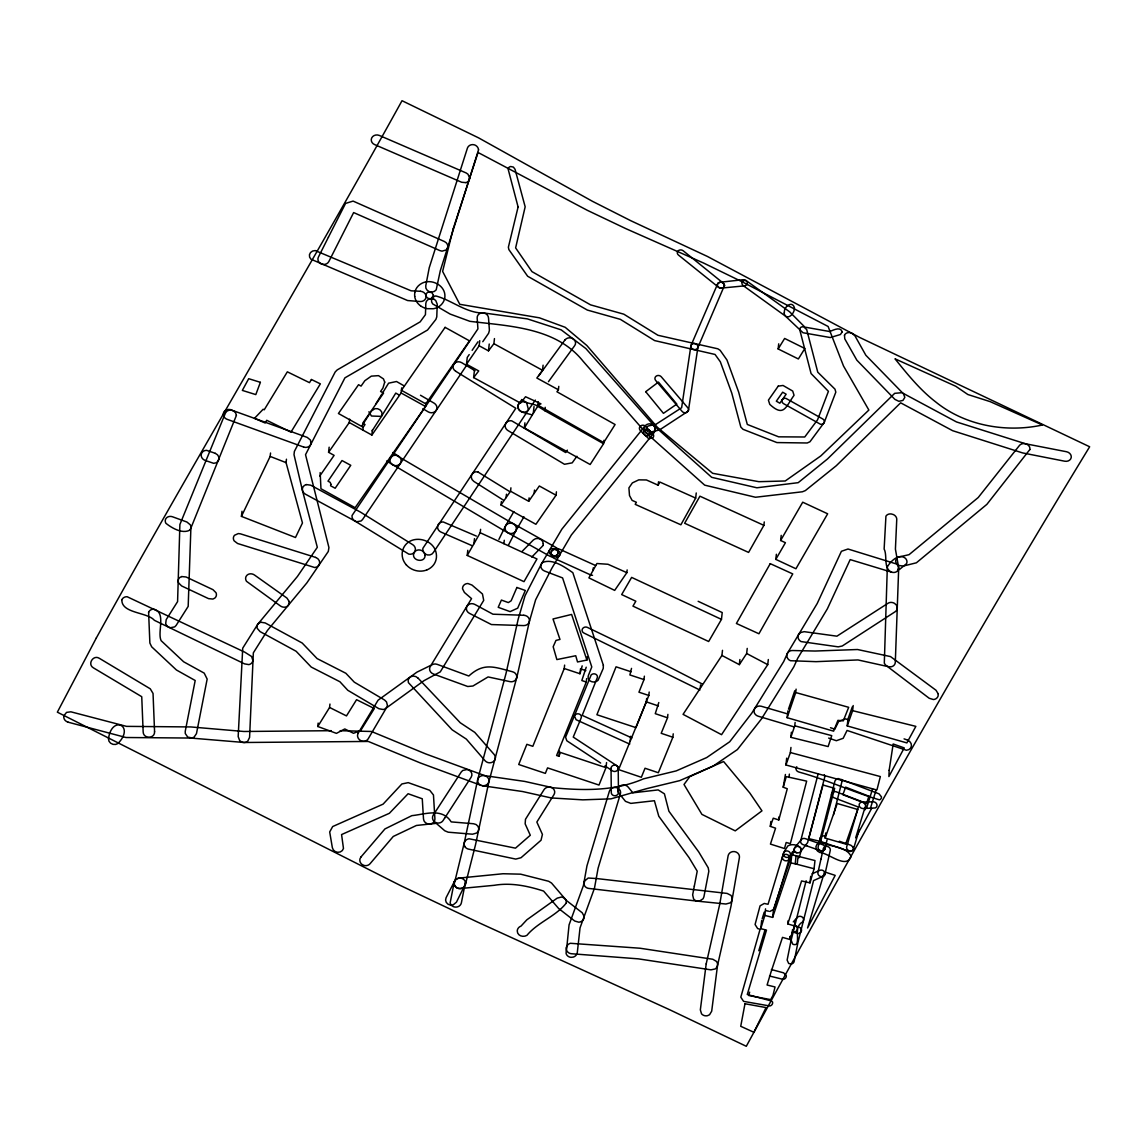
<?xml version="1.0" encoding="UTF-8"?>
<svg xmlns="http://www.w3.org/2000/svg" width="1147" height="1147" viewBox="0 0 1147 1147"><rect width="100%" height="100%" fill="white"/><g stroke="black" fill="none" stroke-linecap="round" stroke-linejoin="round"><path stroke-width="1.5" d="M465.438 882.272L461.366 902.904A5.764 5.305 1.3 0 1 456.864 907.033A5.706 5.248 1.7 0 1 450.14 902.875L454.212 882.287A5.749 5.262 0.2 0 1 460.578 878.1A5.749 5.262 0.2 0 1 465.596 883.62L456.449 902.159L453.194 904.854A5.706 5.233 1.8 0 1 446.097 897.685L454.642 881.068M286.449 459.216L286.062 462.628L302.464 522.96L295.482 537.513L241.429 516.379L241.988 511.261M241.429 516.379L270.162 456.42L270.549 453.008M425.881 403.07L425.508 406.482L355.126 507.691L320.959 488.722L320.156 472.593M319.769 476.005L334.107 455.373L328.587 452.305L329.146 447.187M328.587 452.305L349.276 422.54L349.649 419.128M329.963 704.057L329.59 707.47L346.48 715.914L356.574 699.684L374.323 708.545L360.674 730.524L353.505 733.291L344.788 728.947L336.444 733.363L317.776 726.495L318.149 723.083M362.853 430.082L363.241 426.67M349.276 422.54L371.872 435.071L372.431 429.953M371.872 435.071L401.12 392.991L401.694 387.858M558.79 386.367L558.403 389.779L556.926 391.758L615.093 424.533L603.695 442.57L537.857 405.135L540.954 403.844L525.541 396.733L520.58 403.113L473.625 377.578L478.729 370.94L466.499 364.244L467.259 357.42L469.209 354.581M473.625 377.578L474.385 370.753M466.499 364.244L479.159 345.777L479.733 340.659M479.159 345.777L488.479 350.853L489.239 344.028M480.593 529.326L480.206 532.738L536.968 558.962L524.007 581.658L467.23 555.435L467.79 550.316M488.479 350.853L493.898 343.699L494.457 338.58M467.23 555.435L473.926 543.75L474.485 538.631M556.424 491.819L556.051 495.232L535.907 524.294L501.01 504.967L501.382 501.554M501.01 504.967L506.085 497.626L506.458 494.214M503.891 543.678L504.279 540.266M506.085 497.626L510.544 491.231L510.917 487.819M603.953 440.305L603.566 443.717L590.16 464.506L524.351 427.96L524.91 422.827M524.351 427.96L533.283 413.379L534.029 406.554M533.283 413.379L537.742 406.282L538.244 401.722M558.403 389.779L536.839 378.023L542.517 370.295L543.09 365.176M510.544 491.231L528.724 501.296L529.111 497.884M534.144 493.482L534.516 490.07M603.566 443.717L544.839 410.726L545.212 407.314M606.562 762.54L605.989 767.658L598.992 785.064L547.563 767.888L545.355 773.379L518.716 764.49L526.86 744.317L532.825 746.31L564.238 668.515L564.625 665.102M586.647 678.623L586.275 682.035L556.61 755.5L558.919 756.26L559.492 751.142M564.238 668.515L579.981 673.748L580.554 668.629M579.981 673.748L582.174 665.862M627.151 569.93L626.85 572.668L614.677 590.39L588.898 577.873L592.985 570.546L593.286 567.822M586.275 682.035L581.83 680.544L586.217 667.21M586.891 660.055L571.607 614.434L553.012 618.979L559.98 639.438L555.98 640.399L553.169 646.75L556.869 659.582L575.737 655.74L577.529 661.962L586.891 660.055L587.264 656.643M631.151 671.798L616.054 666.808L596.899 714.739L635.954 727.628L648.815 695.455L638.951 692.2L643.997 679.583L629.875 674.938L631.524 668.386M696.243 492.966L695.684 498.085L680.874 524.796L635.209 504.35L636.37 502.271L632.112 500.379L629.502 495.547L628.914 487.905L632.37 482.901L638.764 479.862L646.435 479.962L658.134 485.195L658.507 481.783M673.232 733.822L672.859 737.234L658.335 772.734L645.03 768.246L641.345 777.279L618.591 769.594L630.133 741.392L630.692 736.274M643.997 679.583L644.37 676.171M646.22 702.509L646.679 698.437M648.815 695.455L649.188 692.042M672.859 737.234L661.202 733.306L667.525 717.793L655.267 713.663L658.794 702.538M667.525 717.793L667.898 714.38M700.229 688.329L700.616 684.917M721.463 619.38L631.624 577.4L621.674 594.576L635.825 601.214L632.958 606.132L708.66 641.503L721.463 619.38L722.223 612.555L698.15 601.315M768.318 659.525L767.744 664.643L721.563 734.682L683.067 714.352L721.922 655.453L722.495 650.335M721.922 655.453L739.328 664.643L739.901 659.525M778.153 348.946L784.634 338.451L804.85 348.487L798.369 358.968L778.153 348.946L778.713 343.828M739.328 664.643L746.668 653.518L747.227 648.399M763.888 525.355L699.928 496.192L684.644 523.261L748.59 552.424L763.888 525.355L764.26 521.928M775.802 559.378L785.423 542.703L780.634 540.481L802.714 502.2L827.647 513.799L795.932 568.754L775.802 559.378L776.376 554.259M780.634 540.481L781.207 535.348M770.311 826.37L773.25 818.198L778.799 819.947L787.272 788.749L783.215 787.2L786.269 776.634L806.656 781.136L790.355 843.619L786.168 842.5L784.491 848.536L770.44 844.092L775.573 828.177L770.311 826.37L770.856 821.467M795.057 921.027L794.513 925.944L789.968 939.493L782.498 937.386L770.999 972.111L767.085 985.015L775.042 986.979L772.963 995.438L770.139 1000.643L747.271 994.506L766.483 930.102L760.762 928.669L761.68 920.482M760.762 928.669L764.834 915.421L765.551 908.854M796.104 689.132L795.731 692.544L848.68 707.312L843.289 720.846L837.927 720.359L833.625 731.155L787.143 717.692L787.903 710.868M778.799 819.947L779.157 816.664M783.215 787.2L785.423 774.469M872.58 788.849L866.831 807.33L865.182 806.871L855.662 837.855L871.534 808.563L870.43 808.277L876.165 789.824L785.939 764.977L786.684 758.153M795.129 722.409L794.742 725.822L831.747 735.643L828.134 746.568L790.842 737.32L791.401 732.202M785.939 764.977L790.383 752.561L790.957 747.443M764.834 915.421L772.634 917.399L773.35 910.847M788.993 777.408L789.365 774.125M772.634 917.399L790.885 862.917L791.788 854.73L814.972 860.551L814.069 868.738L809.997 882.875L801.581 880.939L787.817 923.909L794.513 925.944M787.817 923.909L788.175 920.64M814.069 868.738L795.201 863.82L796.104 855.633M797.208 864.336L798.111 856.135M789.968 939.493L790.326 936.224M792.19 932.855L792.563 929.586M809.997 882.875L810.728 876.322M825.166 838.084L837.224 803.502L857.741 809.481L845.683 844.063L825.166 838.084L825.725 832.966M853.196 705.548L852.622 710.667L915.851 726.366L906.876 742.912L847.217 725.922L847.977 719.097L852.293 706.896M690.867 345.993L681.633 407.744L655.855 424.361L648.858 425.838A3.584 3.212 6.6 0 0 646.291 429.709A3.584 3.212 6.6 0 0 650.65 432.118L659.554 429.924L688.071 411.257A3.57 3.111 10.1 0 0 687.784 407.773L661.289 376.804A3.57 3.154 10.1 0 0 656.285 376.058A3.57 3.154 10.1 0 0 655.668 380.474L682.164 411.458A3.57 3.169 7.6 0 0 687.168 412.146L688.501 410.139L697.921 347.183M236.425 415.357L190.889 528.107L188.18 606.39L176.122 625.43L174.674 626.893L170.487 627.71A5.807 5.248 20 0 1 165.698 623.595L166.2 619.624L177.584 601.616L179.893 524.494L225.4 413.135A5.706 5.104 18 0 1 236.354 415.3M543.033 545.255L543.305 543.635M827.016 839.991L825.08 848.551A3.584 3.197 16.7 0 1 820.894 850.802A3.584 3.197 16.7 0 1 818.126 846.859L834.973 780.892L836.55 778.985A3.599 3.212 18.7 0 1 839.231 778.77M806.14 880.738L791.043 940.583L787.129 960.068L788.692 963.509L791.387 964.01A3.613 3.312 0.9 0 0 794.154 961.387L798.025 942.117L813.567 880.595L823.145 876.294A3.584 3.255 14.2 0 0 824.593 871.921L835.188 875.376L807.574 927.98L824.521 871.878A3.584 3.255 14.2 0 0 819.79 870.358L811.918 873.899M833.582 814.671L841.941 781.566A3.599 3.212 18.7 0 0 840.493 779.372M749.651 992.141L748.69 995.496L769.737 999.438L772.576 1002.034A3.613 3.341 0 0 1 769.809 1005.991L743.586 1001.374L740.804 997.187L760.103 929.199L757.665 928.597L755.084 924.511L760.06 905.843L764.26 903.463L768.046 904.28L783.501 853.21M789.408 858.544A3.584 3.269 10.7 0 0 785.035 854.386A3.584 3.269 10.7 0 0 783.43 859.82A3.584 3.269 10.7 0 0 789.408 858.544L790.383 855.132A3.584 3.269 10.8 0 0 786.326 850.931A3.584 3.269 10.8 0 0 784.046 856.006A3.584 3.269 10.8 0 0 790.082 855.863L792.677 851.576L796.764 852.737A3.57 3.269 11.2 0 0 801.237 849.296C799.244 844.809 791.917 843.332 787.788 845.97L783.817 852.479M859.103 830.055L853.569 848.794A3.584 3.169 18.2 0 1 849.224 850.773A3.584 3.169 18.2 0 1 846.701 846.701L858.415 807.058L833.912 797.71A3.584 3.169 17.7 0 1 831.675 793.509A3.584 3.169 17.7 0 1 836.177 791.788L863.82 802.355L866.128 806.398L865.125 809.782M758.798 950.734L764.863 930.389M789.38 858.573L774.024 909.198L769.852 911.464M762.182 918.819L764.217 912.195M773.537 909.198L791.788 854.73M790.842 737.32L794.742 725.822M792.706 854.486L794.814 847.576L800.864 840.149L817.84 775.085A3.57 3.183 18.6 0 1 818.413 773.981M788.476 709.19L794.771 690.752M787.143 717.692L795.731 692.544M847.217 725.922L852.622 710.667M558.919 756.26L560.453 752.475L605.989 767.658M630.133 741.392L646.291 701.849L658.421 705.95M691.053 345.347L717.606 283.954A3.627 3.025 17.7 0 1 722.151 282.506A3.541 2.939 17.7 0 1 724.503 285.402L697.749 347.828M1029.82 449.552L986.879 504.35L916.381 562.804L903.119 566.088L898.789 565.442A5.678 4.746 19.9 0 1 895.635 560.453L897.556 557.299L909.041 554.675L978.205 497.54L1019.411 445.509A5.749 4.803 12 0 1 1026.307 444.032A5.749 4.803 12 0 1 1029.877 449.595M498.902 539.42L505.469 526M515.906 530.645L508.365 545.312M658.134 485.195L659.869 482.055L695.684 498.085M592.985 570.546L596.927 563.521L607.982 564.267L626.85 572.668M897.599 570.862L898.617 567.364L895.42 549.126L896.753 519.39A5.663 4.588 18.4 0 0 893.441 514.587L891.291 513.956A5.878 4.746 18.5 0 0 885.928 516.193L884.136 549.026C887.635 555.822 883.047 568.525 891.649 572.181A5.835 4.889 20.5 0 0 897.599 570.862L898.517 569.256A5.678 4.76 19.6 0 0 896.337 563.937L848.006 549.012L841.411 551.291L817.209 603.494L787.502 653.13L783.731 661.518L751.772 713.176L729.693 741.779L706.695 757.565L676.243 770.884L643.481 778.842C614.663 791.33 583.336 790.627 552.739 787.717L550.488 787.2M473.926 543.75L480.206 532.738M505.641 525.699L513.87 511.562M515.763 530.961A5.735 5.233 12.2 0 0 510.501 523.089A5.735 5.233 12.2 0 0 505.87 530.961A5.735 5.233 12.2 0 0 515.763 530.961L523.964 516.795M375.915 403.773L381.865 394.095M382.725 392.704L388.589 383.184L396.518 381.507L404.002 385.808M317.776 726.495L329.59 707.47M361.922 425.795L371.47 410.97L374.926 408.676A5.735 5.162 11.6 0 1 381.377 416.476L372.13 430.856M542.961 545.657L531.764 557.055M467.388 364.201L362.552 519.534L361.061 520.982L356.832 521.742A5.778 5.262 15.8 0 1 352.057 515.505L477.926 328.874L477.166 318.006A5.721 5.075 12.9 0 1 482.486 312.859A5.721 5.075 12.9 0 1 488.522 317.92L489.411 330.35L488.622 333.247L482.772 341.706M522.086 551.435L533.412 539.922A5.735 5.233 11.8 0 1 543.291 543.635M472.134 350.322L477.969 341.792M528.724 501.296L539.334 485.984L556.051 495.232M535.362 400.088L528.394 409.938A5.706 5.219 13.4 0 1 520.523 411.228L518.917 409.737A5.764 5.248 14.4 0 1 518.774 403.873L521.842 399.572M793.28 921.887L797.323 917.399A3.556 3.283 9.9 0 1 802.355 917.17A3.613 3.341 10 0 1 802.742 921.873C793.538 926.891 799.631 937.5 796.606 944.053A3.556 3.298 8.4 0 1 792.649 944.067L789.81 936.683M567.364 450.14L565.657 452.52L511.705 420.834A5.692 5.248 14.4 0 0 505.985 423.114L505.225 425.05A5.807 5.348 15.3 0 0 507.935 430.526L564.482 464.277L572.195 462.858L576.912 456.262M548.467 381.679L574.69 345.62A5.721 4.932 10.6 0 0 572.883 338.68A5.721 4.932 10.6 0 0 565.027 339.928M538.674 375.929L565.041 339.856M645.015 425.981L561.858 529.183L541.513 563.765L525.025 595.766L518.143 619.323L505.999 673.561L477.754 779.401L464.248 842.873L454.169 884.165A5.706 5.233 0.6 0 0 460.75 888.509A5.764 5.291 0.4 0 0 465.395 884.495L475.475 844.938L488.894 781.767L517.139 676.085L529.326 621.688L535.62 599.809L551.707 568.525L571.349 534.975L651.654 435.688L654.478 431.975L655.367 428.132A5.721 5.147 6.8 0 0 647.094 424.347A5.721 5.147 6.8 0 0 645.675 432.505L704.688 485.152L755.486 497.253L802.413 491.776L805.337 490.601L836.278 465.739L900.639 402.826L952.641 430.698L1022.565 452.907L1064.703 461.209A5.735 4.817 12.4 0 0 1071.212 457.581A5.735 4.817 12.4 0 0 1066.509 451.732L1025.49 443.76L956.512 421.953L901.943 392.69L894.689 393.335L827.489 458.972L798.197 482.672L756.877 487.79L711.685 477.324L653.833 425.465M800.606 851.604L807.646 842.558L824.765 777.006L824.349 774.641M118.012 743.414C135.36 725.764 111.617 714.581 108.478 738.869A5.749 5.104 16.3 0 0 118.012 743.414M426.67 570.002L424.935 570.561A17.234 15.628 17.5 0 1 415.73 570.561A17.42 15.814 17.7 0 1 406.253 564.797M581.056 921.629L578.905 922.231L574.733 921.027L558.618 908.467L543.606 891.076C527.677 885.914 510.988 882.459 494.271 885.298L460.377 888.538A5.706 5.219 1 0 1 454.771 885.799A5.764 5.262 0.3 0 1 459.259 878.086M459.259 878.072L503.046 873.742L520.666 874.172L548.667 881.283L551.535 883.047L566.518 900.567L582.203 912.768L584.181 916.396A5.835 5.42 -4.1 0 1 581.056 921.629M340.172 730.696L371.427 731.471L425.637 753.894L485.396 775.874A5.721 5.147 0.9 0 1 487.188 784.433A5.721 5.147 0.9 0 1 477.812 782.096A5.721 5.147 0.9 0 1 484.22 775.573L524.738 781.422L550.46 787.2M331.34 730.696L243.867 731.485L190.818 726.94L126.5 726.366L70.87 711.814L66.54 712.387L63.917 715.728A5.735 5.09 15 0 0 68.06 722.166M482.371 785.724L522.588 791.53L551.234 797.939L582.834 799.846L610.95 798.857L646.765 788.606L679.712 780.634L723.628 761.536L749.851 793.064L761.966 810.843L735.241 830.858L701.921 814.384L684.013 784.491L689.806 776.619L713.233 766.038L737.378 749.579L761.307 719.155L793.839 666.808L797.681 658.321L827.374 608.813L850.185 559.607L891.692 572.195M824.607 836.077L823.216 835.848A3.584 3.197 18 0 0 822.485 842.099L848.78 851.246A3.57 3.154 18.8 0 0 852.995 847.002M790.885 862.917L795.201 863.82M766.167 910.675L768.619 911.205M790.383 752.561L880.351 776.562L876.968 789.824L876.193 789.623M769.522 976.011L783.2 979.395A3.613 3.341 0 0 0 786.283 975.667L783.673 972.857L771.401 969.545M68.06 722.166L125.955 737.507L190.689 738.051L244.239 742.496L368.316 741.449L420.505 763.027L481.224 785.437M699.899 690.035L583.837 632.986A3.584 3.197 -4.6 0 1 582.576 628.642A3.584 3.197 -4.6 0 1 587.479 627.438L666.421 665.504L702.236 683.985M532.122 414.942C527.376 413.02 516.767 412.992 518.1 405.249A5.706 5.205 13.6 0 1 522.917 401.651L535.205 404.92A5.764 5.262 12.9 0 1 537.183 405.938M315.511 557.356L240.512 533.857L238.304 533.57L234.533 535.262A5.692 4.961 21 0 0 234.131 540.839L237.572 543.492L314.751 567.536A5.706 5.147 17.8 0 0 315.583 557.428M786.699 713.649L761.307 706.265A5.735 5.205 8.4 0 0 754.239 709.649A5.735 5.205 8.4 0 0 758.167 716.201L793.695 726.768M581.787 669.275L585.845 670.622M848.866 720.015L845.482 718.868L838.701 721.377L834.83 729.191L830.485 727.714M828.65 738.08L836.364 740.718L843.174 738.295L847.045 730.453L906.402 750.253A5.678 5.147 22.7 0 0 907.463 740.13M904.065 738.869L907.377 740.016M839.389 841.253L850.902 845.282L852.995 847.002M303.654 447.058L227.077 419.3A5.764 5.147 18.2 0 1 223.249 414.483C223.135 409.665 229.085 408.217 232.583 410.454L307.267 437.423L310.565 440.176L310.866 444.118A5.706 5.147 13.8 0 1 303.654 447.058M794.971 925.6L800.377 927.823A3.613 3.326 9.7 0 1 800.606 932.525A3.556 3.283 9.5 0 1 796.764 933.328L792.548 931.794A3.556 3.283 9.5 0 0 796.333 931.063A3.613 3.326 9.7 0 0 796.219 926.36A6.438 5.95 9.6 0 0 793.996 925.213M840.823 779.343L843.389 780.29M844.665 780.763L879.046 793.853L881.47 796.878A3.556 3.169 21.5 0 1 879.52 799.86C852.981 792.118 826.973 779.817 799.989 772.347L798.541 771.902A3.584 3.197 12.1 0 1 796.778 766.741M270.162 456.42L286.062 462.628M215.278 453.309L206.603 450.341A5.706 5.133 18.2 0 0 201.184 455.459A5.778 5.205 18.2 0 0 204.955 460.334L213.629 463.316A5.706 5.133 18.2 0 0 215.321 453.366M477.826 471.919L509.297 491.332M595.666 565.557L559.363 549.126A5.735 5.176 1 0 0 551.65 551.334A5.735 5.176 1 0 0 554.101 558.302L590.39 574.819A5.792 5.176 -8.7 0 0 592.54 575.292M472.077 545.685L441.079 532.122A5.807 5.348 18.2 0 1 437.552 527.018L437.982 524.996A5.678 5.219 18.1 0 1 443.229 521.957L476.392 536.093M631.897 737.951L582.203 715.37L597.214 677.934A3.556 3.14 -6.3 0 0 596.239 674.565A3.613 3.169 -6.1 0 0 591.164 674.923L565.6 737.191L566.804 740.761L600.655 763.056M746.668 653.518L767.744 664.643M493.898 343.699L542.517 370.295M401.12 392.991L425.508 406.482M420.49 395.256L434.154 403.185A5.735 5.205 12.5 0 1 436.132 410.425A5.735 5.205 12.5 0 1 428.304 411.931L422.856 408.676M398.783 394.826L395.772 393.091L381.435 416.39L371.442 416.017L368.904 411.773M475.073 370.782L461.711 362.681A5.721 5.147 11.2 0 0 453.854 364.029A5.721 5.147 11.2 0 0 455.66 371.227M455.66 371.227L515.82 408.289L422.87 548.338A5.692 5.176 18.7 0 0 433.38 552.481L528.48 409.823L526.616 402.568L521.77 399.572M537.742 406.282L544.839 410.726M503.289 500.078L473.897 481.439A5.792 5.305 18.4 0 1 477.969 471.861M392.833 452.506L398.583 456.176M386.639 461.022L502.73 529.857L549.829 556.209A5.735 5.176 0.9 0 0 557.643 554.316A5.735 5.176 0.9 0 0 555.535 547.248L507.863 520.652L396.231 455.259A5.721 5.19 12.4 0 0 390.984 463.417L392.389 464.693A5.706 5.19 14.8 0 0 400.26 463.531A5.706 5.19 14.8 0 0 398.611 456.219M604.971 765.895L612.441 770.856A3.584 3.197 -3.8 0 0 617.473 770.182A3.584 3.197 -3.8 0 0 616.814 765.723L573.242 737.091L581.156 717.95A3.584 3.14 -3.8 0 0 579.02 713.964A3.584 3.14 -3.8 0 0 574.432 715.9L576.095 719.714L628.513 743.557A3.584 3.154 -3.4 0 0 629.846 743.901M433.881 299.209L435.688 300.442L437.236 304.184L436.778 316.844L435.889 319.411L427.53 330.021L344.917 377.85L305.532 454.685L328.931 547.578L328.286 551.478L306.837 582.92L267.437 630.463L253.344 652.844L249.573 737.421L247.738 741.177A5.649 5.319 13.9 0 1 241.472 741.908L239.68 740.589L238.175 736.589L242.72 648.17L257.731 624.283L297.417 576.482L317.318 547.305L302.45 490.486L294.005 454.656L294.378 451.416L335.182 371.986L337.175 369.936L420.16 321.863L425.437 314.665L425.824 303.425A5.721 5.104 10.3 0 1 433.881 299.209M420.533 305.833L419.185 304.729A15.097 13.52 9.4 0 1 414.999 297.919L414.669 296.256M649.489 430.512L653.417 434.613A3.584 3.183 1.6 0 1 652.586 438.068L648.672 438.684L643.596 433.795A3.584 3.226 6.7 0 1 645.675 429.638A3.584 3.226 6.7 0 1 650.292 431.702A3.584 3.226 6.7 0 1 648.026 435.774L645.302 435.53L640.255 430.469A3.584 3.226 6.6 0 1 640.643 425.924A3.584 3.226 6.6 0 1 645.689 426.383L649.632 430.655M418.038 678.106L460.262 722.768L474.772 732.374L494.185 754.525A5.735 5.133 0.6 0 1 493.196 761.737A5.735 5.133 0.6 0 1 485.167 760.848L466.313 739.084L452.162 729.822L408.404 682.623A5.706 5.118 18 0 1 417.981 678.078M406.296 564.869L405.163 563.421A17.406 15.886 17.1 0 1 402.712 558.36A17.463 15.943 17.2 0 1 403.629 547.807C410.554 533.627 433.982 538.402 436.247 553.514A17.391 15.786 19.6 0 1 434.541 563.435A17.133 15.556 18.6 0 1 431.186 567.364A17.506 15.872 17.9 0 1 426.67 570.002M618.219 768.203L618.462 792.477A3.584 3.197 -3.1 0 1 614.907 795.746A3.584 3.197 -3.1 0 1 611.294 792.634L611.036 768.375M431.673 823.618A5.721 5.248 7.8 0 1 423.501 818.958L422.268 798.785L408.103 793.738L389.378 813.295L341.577 834.572L343.469 848.45A5.692 5.233 14.5 0 1 332.343 847.604L329.691 831.948L332.673 826.557L383.084 804.147L401.894 783.96L408.232 782.641L429.724 790.283L433.466 794.986L434.899 818.614A5.749 5.276 7.4 0 1 431.673 823.603M796.835 852.751A3.57 3.269 11.2 0 1 794.814 847.604L797.136 846.343A3.584 3.197 13 0 1 800.735 848.006L801.165 850.472L799.516 856.651A3.584 3.269 10.9 0 1 798.857 857.77M414.927 291.868A15.341 13.75 10.8 0 1 422.297 283.08C431.774 278.434 445.523 285.488 444.907 296.629A15.269 13.635 12.4 0 1 442.197 303.625L441.165 304.787A15.614 13.907 11.1 0 1 436.634 307.769A15.169 13.506 10.8 0 1 433.265 308.744L427.229 308.686A15.169 13.535 9.8 0 1 420.548 305.833M414.727 296.356A15.169 13.535 9.8 0 1 414.985 291.998M464.965 846.715A5.764 5.291 1.7 0 1 468.98 838.758L515.476 848.163L530.301 835.26L525.154 823.861L525.484 819.288L543.993 789.724A5.764 5.162 -3.4 0 1 549.685 787.071L551.807 787.674A5.706 5.118 -4.2 0 1 553.972 794.642L536.839 822.055L542.416 834.414L541.026 840.249L521.039 857.712L515.763 859.089L468.492 849.11A5.706 5.248 1.5 0 1 464.951 846.715M611.05 768.375A3.584 3.183 -3.6 0 1 614.591 765.106A3.584 3.183 -3.6 0 1 618.219 768.203M289.288 601.587L288.37 605.372L286.764 606.634A5.807 5.104 22.2 0 1 280.47 606.003L246.49 581.3A5.692 5.004 22.2 0 1 248.196 574.375A5.807 5.104 22 0 1 254.491 575.02L286.936 598.074L289.288 601.587M603.351 665.289L603.236 668.414L598.103 680.228A5.764 5.09 -5.9 0 1 589.988 680.802A5.706 5.018 -5.6 0 1 588.411 675.425L591.78 666.937L562.589 577.916L544.366 570.948A5.721 5.147 2.8 0 1 542.531 562.532C552.381 558.073 565.113 567.321 572.826 572.683L603.351 665.289M887.334 566.89L884.308 663.081A5.807 5.205 21.5 0 0 889.427 666.851L891.606 666.694A5.678 5.09 21.3 0 0 895.305 662.263L898.617 570.188L906.531 563.664A5.678 4.774 18.9 0 0 905.341 558.231C898.832 552.969 890.387 561.457 887.334 566.89M889.169 770.282L888.896 776.562L904.223 747.901L893.169 743.987L889.169 770.282M425.05 554.876C425.738 563.65 410.784 560.983 413.938 552.969C416.146 547.908 424.447 549.542 425.05 554.876M938.232 693.878L938.117 695.928A5.678 5.176 21.1 0 1 933.414 699.541L929.199 698.265L887.348 666.436L857.985 659.941L816.019 661.661L790.455 660.715A5.778 5.334 12.7 0 1 787.215 653.704A5.692 5.248 13.6 0 1 792.405 650.521L815.087 651.037L857.54 649.517L890.516 656.586L936.009 690.25L938.232 693.878M842.213 331.798L840.421 334.523L830.285 337.548L803.015 332.745L785.337 316.027L743.414 285.775A3.527 2.925 24.2 0 1 742.009 282.449L742.568 281.431A3.699 3.068 25 0 1 746.238 280.642L789.681 311.855L804.864 327.124L829.711 331.526C833.195 330.279 840.335 326.121 842.213 331.798M566.303 947.924L566.116 953.616A5.678 5.276 -3.2 0 0 571.02 957.344L573.242 957.1A5.821 5.405 -3.3 0 0 577.314 952.454L580.038 927.866L594.461 888.251L598.103 868.179L620.412 793.824A5.735 5.118 -3.2 0 0 616.398 787.602A5.735 5.118 -3.2 0 0 609.372 791.287L586.949 865.87L583.422 885.541L569.07 924.855L566.518 950.017A5.678 5.276 -3.3 0 0 571.435 953.731L638.291 958.849L710.925 969.846L715.183 968.957A5.807 5.405 3.6 0 0 716.531 961.458L712.832 959.265L640.012 948.225L570.36 943.293A5.821 5.405 -3.3 0 0 566.303 947.938M478.543 149.813L440.29 270.764L436.204 289.833A5.721 5.118 10.5 0 1 425.752 285.847L429.236 267.724L467.46 147.992A5.706 5.147 11.5 0 1 474.614 144.909A5.821 5.291 22.5 0 1 478.543 149.813M706.194 963.896L700.344 1009.862L701.52 1013.805A5.678 5.276 3 0 0 707.57 1015.668L709.563 1014.737L711.699 1011.167L717.52 965.459L730.997 906.159L739.399 857.669A5.721 5.205 5.2 0 0 734.639 851.619A5.721 5.205 5.2 0 0 728.101 855.877L719.786 903.979L706.194 963.896M851.103 856.365C846.414 869.598 828.851 853.053 819.804 852.479A5.721 5.118 17.2 0 1 821.18 842.5C830.629 846.945 846.285 846.171 851.103 856.365M724.488 285.331L724.316 286.478A3.627 3.011 17.3 0 1 721.205 288.284L718.624 287.338L678.479 255.064A3.584 2.997 10.4 0 1 678.192 250.792A3.584 2.997 10.4 0 1 683.211 250.792L723.27 283.166L724.488 285.331M148.608 612.369L149.87 643.037L151.676 646.822L176.452 670.006L195.191 680.501L185.24 731.327L185.269 733.507L187.721 737.091L192.022 737.951L194.072 737.148L196.467 733.636L207.163 679.081L204.209 673.131L183.678 661.805L161.139 640.671C157.01 631.997 166.63 612.24 153.655 609.143A5.692 5.176 17.8 0 0 148.608 612.369M154.573 731.743C154.888 738.983 143.303 738.983 143.16 731.958L141.741 696.702L93.437 667.869C87.057 664.285 93.265 654.392 99.33 658.306L150.271 688.817L153.038 693.448L154.573 731.743M844.493 335.182L844.766 338.824L856.852 360.172L894.904 399.385L898.818 401.292L902.933 400.446L904.84 397.349L903.435 393.808L865.856 355.269L854.931 335.799L851.691 333.031L849.497 332.558A5.936 4.746 21.3 0 0 844.493 335.182M433.509 295.381L431.301 298.464A3.799 3.384 10.2 0 1 426.039 295.725L426.067 294.664A3.799 3.384 10.2 0 1 428.089 292.198L431.731 292.485L433.509 295.381M744.977 1003.754L740.733 1026.293L753.894 1032.286L766.038 1007.582L744.977 1003.754M694.322 886.144L692.645 894.889L693.591 898.904A5.678 5.291 2.1 0 0 699.512 901.083L703.097 898.746L703.914 896.796L708.832 871.276L708.215 867.777L698.724 851.92L668.902 811.216L664.414 793.824L658.177 789.91L632.857 792.821L628.126 787.014A5.735 5.118 -3.4 0 0 620.126 785.967A5.735 5.118 -3.4 0 0 618.807 793.122L625.488 801.352L630.821 803.387L654.407 800.721L658.779 816.234L689.046 857.612L697.218 871.175L694.322 886.144M784.347 312.572L784.118 313.69C786.928 321.576 795.258 313.231 794.384 307.554C792.075 300.213 783.702 306.894 784.347 312.572M330.895 484.278L330.58 485.755L335.182 488.249L350.767 465.309L342.007 460.549L327.999 481.167L330.207 482.371L330.895 484.278M820.937 859.189L817.969 872.523A3.584 3.255 13.8 0 0 820.75 876.509A3.584 3.255 13.8 0 0 824.965 874.129L830.256 850.429A3.584 3.197 17.4 0 0 827.46 846.472A3.584 3.197 17.4 0 0 823.288 848.723L820.937 859.189M121.869 599.68C121.224 613.573 147.318 611.968 154.372 620.312L244.54 663.869L248.87 664.615A5.678 5.104 22.4 0 0 252.87 660.443L251.623 656.514L244.755 652.156L127.159 596.741A5.692 5.205 17.2 0 0 121.869 599.68M518.1 206.976L508.379 247.207L508.867 249.587L527.649 276.241L587.35 310.063L620.341 319.339L654.622 340.587L715.04 354.452L720.345 361.807L731.786 393.163L740.819 427.042L743.012 429.308L776.906 442.57L807.216 442.986L809.954 441.767L824.22 422.497L835.819 392.145L834.987 389.163L817.754 372.173L806.714 329.605L803.875 326.952A3.742 3.011 25 0 0 800.276 327.841L799.817 330.021L811.072 373.549L828.421 391.342L817.567 419.802L804.75 436.993L778.641 436.835L747.299 424.447L738.668 392.131L726.954 359.986L720.144 350.308L717.821 348.803L657.962 335.282L623.81 314.178L590.562 304.858L531.979 271.638L515.62 247.895L525.168 206.804L515.046 169.283L513.412 167.104L510.73 166.516A3.556 3.197 22.6 0 0 508.107 169.01L518.1 206.976M453.137 229.013L442.613 271.395L459.775 304.299L539.405 317.819L565.184 327.296L586.848 345.505L657.432 427.344L712.617 473.295L758.87 481.683L785.222 480.994L820.793 455.933L868.867 410.053L843.518 366.022L828.105 326.465L742.08 281.761L703.484 262.993L625.961 228.697L587.336 210.317L478.041 152.479L453.137 229.013M826.571 818.815L820.607 841.482L808.707 838.629L823.001 785.007L834.643 788.347L826.571 818.815M384.718 382.109L382.926 388.059L380.575 391.457L383.571 393.106L362.681 423.257L365.018 424.548L363.169 427.214L338.437 413.493L358.552 384.704L361.076 386.109L364.846 380.704L371.327 376.144L378.51 375.643L383.456 378.897L384.718 382.109M868.867 796.219L866.501 803.803L842.873 794.713L845.64 787.143L868.867 796.219M358.165 733.191L357.534 735.141A5.807 5.305 19.5 0 0 362.696 741.22A5.678 5.205 19.5 0 0 368.244 738.711L386.324 707.986L423.96 680.687L440.276 671.87L483.719 600.368L482.457 593.988L471.976 585.056L467.861 583.508A5.706 5.162 17.2 0 0 462.528 588.755L464.42 592.469L471.546 598.605L431.043 665.246L416.935 672.142L378.08 700.2L358.165 733.191M655.439 429.623L653.374 433.05L651.396 433.953A5.721 5.133 6.6 0 1 645.331 432.147L583.206 361.377C556.152 327.354 509.54 326.192 469.869 321.318L450.183 314.092L432.677 303.898A5.721 5.104 10.5 0 1 435.702 295.926C451.889 300.127 466.327 313.489 484.306 313.031L527.348 318.88L561.198 329.863L585.873 348.573L654.177 425.809L655.439 429.623M260.383 382.324L255.81 394.597L242.347 390.41L248.698 378.696L260.383 382.324M584.497 881.097L584.095 884.595A5.678 5.248 -5.4 0 0 588.855 888.438L697.677 901.184L725.922 904.022L730.123 902.89A5.792 5.362 6.9 0 0 732.015 897.255L730.983 895.391L727.141 893.427L596.755 878.559L588.21 878.029L584.497 881.097M566.317 902.976C556.152 916.195 537.742 922.26 526.917 935.35C523.204 937.629 517.211 935.823 517.254 930.92A5.807 5.362 -2.2 0 1 521.01 926.102L526.86 919.794L557.198 898.144L561.442 897.04A5.678 5.262 -4.6 0 1 566.188 900.911L566.317 902.976M782.397 399.557L781.982 400.633A3.541 2.925 19.5 0 0 783.774 403.787L820.435 424.232A3.656 2.982 18.2 0 0 823.933 423.042L824.363 421.967A3.541 2.882 18.3 0 0 822.557 418.856L785.896 398.353A3.656 3.025 19.9 0 0 782.397 399.557L779.845 403.199L776.333 401.192L782.655 392.202L786.139 394.21L782.412 399.543M516.896 587.479L511.146 600.799L508.336 602.576L501.411 600.067L498.214 607.308L510.085 611.623L517.684 608.168L525.326 590.476L516.896 587.479M717.936 283.409L717.448 284.47A3.556 2.954 17 0 0 720.373 288.184L744.804 285.832L746.998 284.728L747.443 282.477L745.865 280.398L743.199 279.696L720.144 282.234L717.936 283.409M516.666 677.863L515.777 679.669A5.721 5.09 6.5 0 1 509.885 681.619L488.092 676.931L472.937 686.006L467.761 686.508L433.365 673.977A5.721 5.162 12.7 0 1 429.91 667.196A5.721 5.162 12.7 0 1 437.208 664.357L468.822 676.013C483.747 662.321 494.085 666.952 512.279 671.698A5.721 5.09 6.5 0 1 516.666 677.877M328.415 237.2L318.422 257.057A5.721 5.162 6.5 0 0 321.275 263.968A5.721 5.162 6.5 0 0 328.845 261.545L353.634 212.568L439.875 250.591L442.039 251.15L446.111 249.974A5.721 5.032 15.9 0 0 444.491 241.558L353.09 201.098L345.562 203.406L328.415 237.2M96.348 637.933L57.35 712.172L401.092 885.842L477.726 922.159L669.676 1009.747L746.296 1046.293C856.307 843.963 969.674 643.381 1089.65 446.771L859.777 337.505L707.427 256.455L630.721 220.683L592.54 201.356L478.571 137.855L402.024 100.707C302.364 281.044 195.908 457.567 96.348 637.933M360.99 856.967L360.015 858.773A5.778 5.305 14.5 0 0 362.036 864.451L364.043 865.44A5.706 5.219 10.4 0 0 370.037 863.748L393.263 836.464L416.404 825.467L436.261 823.36L444.749 830.758L448.176 832.192L472.521 834.213L476.708 833.009A5.735 5.233 0.6 0 0 473.553 823.747L451.201 821.897C442.14 807.588 425.15 814.298 411.873 815.646L384.948 828.923L360.99 856.967M770.239 563.65L736.403 623.481L758.927 633.761L792.749 573.916L770.239 563.65M311.411 379.499L309.489 382.668L287.338 371.829L264.24 409.78L263.165 409.25L254.476 418.34L265.1 422.985L266.735 420.289L290.965 432.147L320.357 383.858L311.411 379.499M444.549 818.298L443.129 820.492A5.735 5.233 1.7 0 1 437.408 823.016L435.301 822.327A5.764 5.276 7.6 0 1 433.279 815.058L461.266 771.96L462.743 770.483L466.987 769.522A5.721 5.133 1 0 1 471.145 777.222L444.549 818.298M445.108 327.354L401.421 390.324L425.795 403.83L469.481 340.86L445.108 327.354M778.211 386.152L768.418 400.145L769.766 404.375C784.032 417.522 785.623 406.927 794.054 395.299L792.706 391.055L783.028 385.464L778.211 386.152M800.018 632.714L798.627 634.277A5.792 5.348 14.5 0 0 801.065 641.574L838.213 646.851L842.242 646.005L895.19 611.709A5.692 4.961 19.4 0 0 896.051 604.684L894.359 603.279A5.807 5.047 21.4 0 0 888.079 603.222L836.909 636.184L804.176 631.667L800.018 632.714M645.704 391.701L663.439 413.336L676.816 404.102L658.464 382.094L645.704 391.701M189.599 530.272C182.101 534.029 171.849 528.05 165.899 523.29A5.678 4.86 22.3 0 1 166.544 517.827A5.821 4.975 21.5 0 1 172.595 516.81L186.918 522.028L190.259 524.781A5.678 4.903 21.5 0 1 189.599 530.272M181.713 576.554L179.864 577.471A5.678 4.946 22.7 0 0 178.588 582.891L181.627 585.945L208.553 598.634L212.883 599.064L214.747 598.146A5.678 4.961 22.7 0 0 216.023 592.727L212.984 589.673L186.058 576.984L181.713 576.554M306.349 484.579L304.399 485.439A5.735 5.19 15.3 0 0 305.331 494.128L354.853 520.996L408.819 554.144A5.692 5.19 18.4 0 0 415.329 550.13A5.792 5.276 18.8 0 0 412.691 544.653L360.373 512.064L310.694 485.181L306.349 484.579M260.871 622.248L258.95 623.065A5.678 4.989 23.3 0 0 257.258 628.398L260.097 631.624L296.141 651.281L311.238 667.067L339.913 681.748L347.799 690.293L378.983 708.746L383.299 709.52A5.692 5.133 19 0 0 387.428 705.405L386.51 701.921L384.603 700.043L354.28 682.15L345.864 673.275L317.117 658.593L302.191 643.023L265.201 622.936L260.871 622.248M1042.408 425.007C1006.062 432.935 965.114 425.666 935.852 402.052C920.052 389.923 907.449 374.266 895.018 358.825L955.752 386.252L967.839 394.511L990.119 401.622L1042.408 425.007M862.272 802.083L860.953 802.37A3.556 3.14 21.1 0 0 859.605 806.628A3.627 3.197 21.2 0 0 863.118 808.52L875.218 807.961A3.556 3.126 21.9 0 0 876.566 803.717A3.627 3.197 21.8 0 0 873.053 801.81L862.272 802.083M465.997 182.631L461.653 182.258L374.696 144.622A5.721 5.061 5.5 0 1 371.728 137.884A5.721 5.061 5.5 0 1 379.241 135.403L466.212 172.982L468.033 174.272L469.61 178.115A5.692 5.118 19.7 0 1 465.997 182.631M523.792 615.279L492.938 614.204L474.815 604.412A5.721 5.176 13.3 0 0 467.073 606.146A5.721 5.176 13.3 0 0 469.381 613.301L491.418 624.556L523.706 625.588A5.721 5.147 5.2 0 0 529.47 620.57A5.721 5.147 5.2 0 0 523.792 615.279M420.462 291.281L411.156 290.822L315.21 250.562A5.735 5.147 3.9 0 0 310.966 259.222L407.629 300.543L420.289 301.532A5.721 5.118 10.3 0 0 426.082 296.7A5.721 5.118 10.3 0 0 420.462 291.281M807.244 846.07L803.086 844.665A3.584 3.197 13.6 0 1 800.778 840.507A3.584 3.197 13.6 0 1 805.266 838.629L822.686 844.708A3.584 3.183 17.3 0 1 824.98 848.895A3.584 3.183 17.3 0 1 820.506 850.701L807.244 846.07M692.071 348.774A3.584 3.068 12.8 0 0 697.892 347.369A3.584 3.068 12.8 0 0 693.247 343.584A3.584 3.068 12.8 0 0 692.071 348.774M556.367 556.926A3.584 3.24 0.9 0 0 558.431 550.861A9.922 8.975 0.9 0 0 554.89 549.413A3.584 3.24 1.2 0 0 551.75 554.675A9.922 8.975 1.2 0 0 556.367 556.94M554.144 555.851A3.584 3.24 1.2 0 0 556.238 549.8A8.875 8.015 1 0 0 553.055 548.51A3.584 3.226 1.1 0 0 549.9 553.757A8.875 8.015 1.2 0 0 554.144 555.851"/></g></svg>
